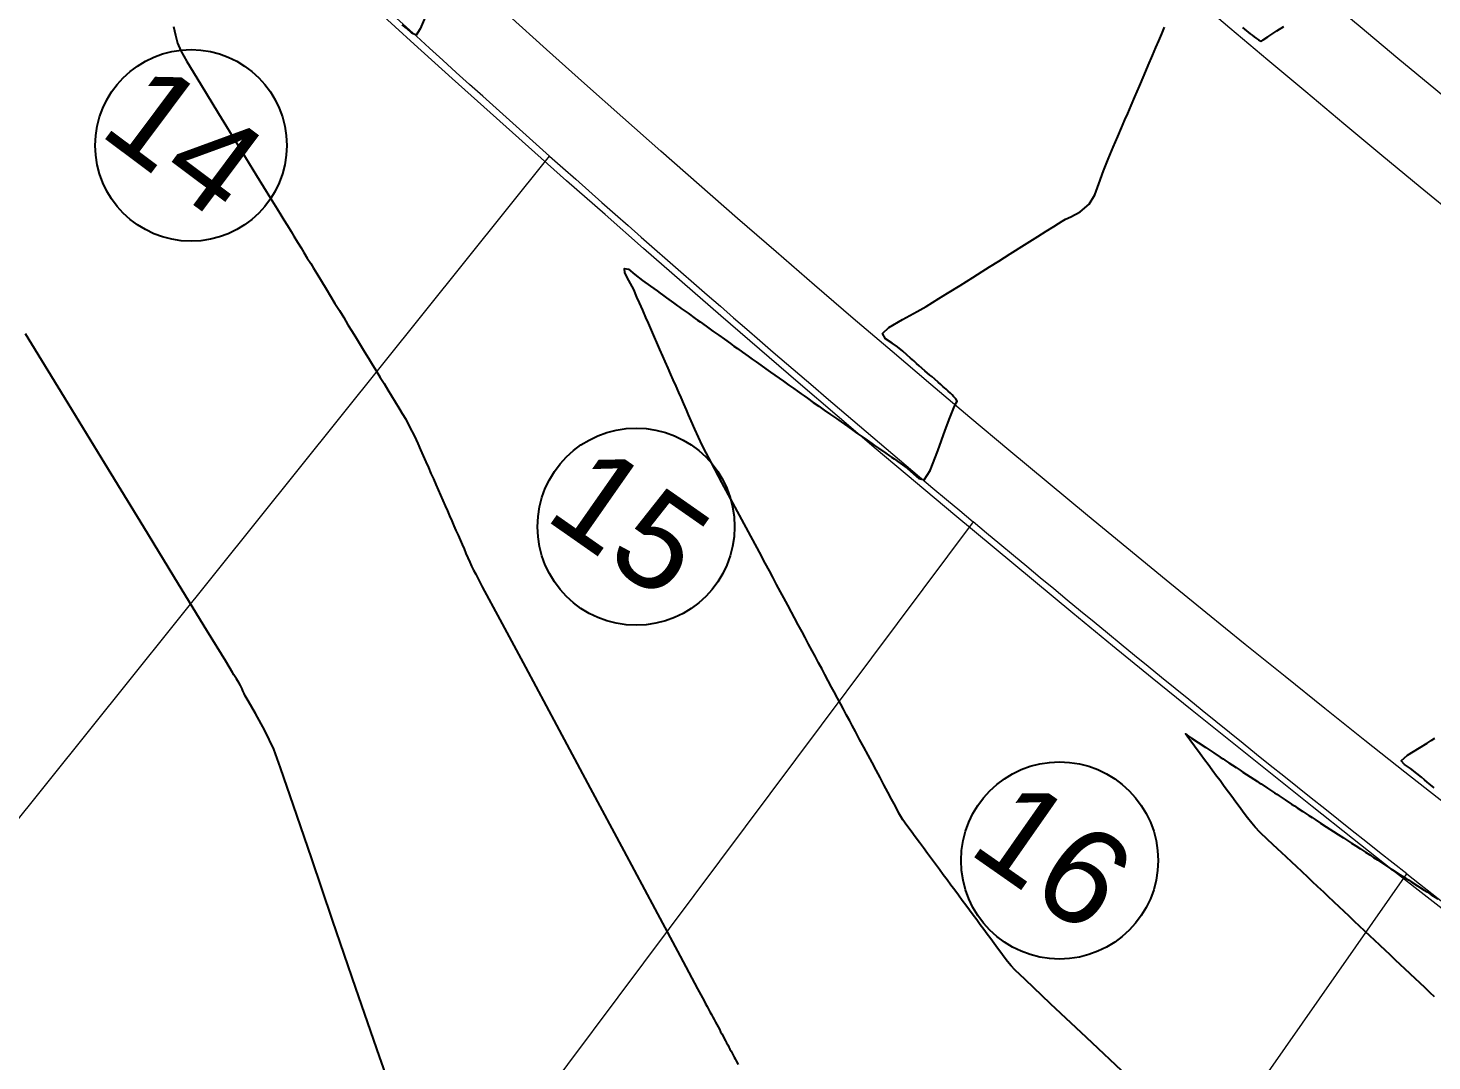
# Model space of a CAD drawing. Header units: millimetres. Extents: x 340454 to 342791, y 6993867 to 6995092.
# Drawn here: x 340855.56 to 340888.74, y 6994503.83 to 6994528.25 of the extents above; entities that cross this region are included whole.
import ezdxf
from ezdxf.enums import TextEntityAlignment as Align

# ---------------------------------------------------------------- set-up
doc = ezdxf.new("R2010")
doc.units = ezdxf.units.MM
doc.header["$LTSCALE"] = 10
for name, color, linetype in [('Lotes', 7, 'Continuous'), ('NUMERO_DOS_LOTES', 165, 'Continuous'), ('T-HM-CURVA_INTERMEDIARIA', 45, 'Continuous'), ('T-HM-CURVA_MESTRA', 20, 'Continuous'), ('URB-Calçadas', 2, 'Continuous'), ('URB-Quadras', 3, 'Continuous')]:
    doc.layers.add(name, color=color, linetype=linetype)
doc.layers.add('LOTES OK', color=7, linetype='Continuous', lineweight=0)
doc.styles.get("Standard").update_dxf_attribs({"font": 'arial.ttf'})

msp = doc.modelspace()

# ---------------------------------------------------------------- linework, layer by layer
at = {"layer": 'Lotes', "lineweight": 20}
for points in [[(340877.898, 6994516.575), (340859.908, 6994492.515, -0.007673), (340849.098, 6994501.785), (340867.886, 6994525.221, 0.007621)], [(340897.707, 6994500.946), (340880.953, 6994476.023, -0.006775), (340870.939, 6994483.627), (340888.153, 6994508.251, 0.006928)]]:
    msp.add_lwpolyline(points, format="xyb", close=True, dxfattribs=at)
at = {"layer": 'LOTES OK', "lineweight": 20}
for points in [[(340867.886, 6994525.221, -0.00781), (340857.903, 6994534.394), (340838.289, 6994511.653, 0.007887), (340849.098, 6994501.785), (340867.886, 6994525.221, -0.00781)], [(340888.153, 6994508.251, -0.00761), (340877.898, 6994516.575), (340859.908, 6994492.515, 0.007633), (340870.939, 6994483.627), (340888.153, 6994508.251, -0.00761)]]:
    msp.add_lwpolyline(points, format="xyb", close=True, dxfattribs=at)
at = {"layer": 'NUMERO_DOS_LOTES', "color": 165, "transparency": 33554687}
for centre, radius in [((340859.409, 6994525.473), 2.264), ((340869.93, 6994516.461), 2.33), ((340879.941, 6994508.571), 2.33)]:
    msp.add_circle(centre, radius, dxfattribs=at)
at = {"layer": 'T-HM-CURVA_INTERMEDIARIA', "color": 45, "linetype": 'Continuous', "lineweight": -3, "flags": 128}
for points, elevation in [([(340864.966, 6994528.563), (340864.825, 6994528.226), (340864.731, 6994528.076), (340864.625, 6994528.13), (340864.504, 6994528.246), (340864.403, 6994528.322)], 722), ([(340858.991, 6994528.285), (340859.04, 6994528.082), (340859.093, 6994527.89), (340859.167, 6994527.706), (340859.311, 6994527.459), (340859.632, 6994526.929), (340860.061, 6994526.228), (340860.527, 6994525.469), (340860.959, 6994524.766), (340861.289, 6994524.23), (340861.446, 6994523.976), (340861.534, 6994523.832), (340861.604, 6994523.717), (340861.69, 6994523.577), (340861.775, 6994523.437), (340861.843, 6994523.325), (340861.927, 6994523.188), (340862.01, 6994523.052), (340862.076, 6994522.944), (340862.157, 6994522.811), (340862.238, 6994522.679), (340862.303, 6994522.573), (340862.382, 6994522.444), (340862.492, 6994522.264), (340862.6, 6994522.087), (340862.707, 6994521.912), (340862.812, 6994521.74), (340862.916, 6994521.57), (340863.018, 6994521.402), (340863.119, 6994521.236), (340863.219, 6994521.073), (340863.317, 6994520.912), (340863.414, 6994520.753), (340863.51, 6994520.596), (340863.605, 6994520.442), (340863.698, 6994520.289), (340863.79, 6994520.138), (340863.881, 6994519.989), (340863.971, 6994519.842), (340864.06, 6994519.697), (340864.147, 6994519.554), (340864.234, 6994519.412), (340864.318, 6994519.273), (340864.404, 6994519.138), (340864.486, 6994519), (340864.577, 6994518.823), (340864.688, 6994518.599), (340864.772, 6994518.424), (340864.837, 6994518.277), (340864.898, 6994518.136), (340864.96, 6994517.995), (340865.02, 6994517.858), (340865.08, 6994517.721), (340865.137, 6994517.59), (340865.195, 6994517.457), (340865.251, 6994517.33), (340865.307, 6994517.202), (340865.362, 6994517.079), (340865.416, 6994516.955), (340865.468, 6994516.835), (340865.521, 6994516.715), (340865.572, 6994516.599), (340865.623, 6994516.484), (340865.672, 6994516.371), (340865.721, 6994516.259), (340865.769, 6994516.15), (340865.817, 6994516.041), (340865.863, 6994515.935), (340865.909, 6994515.83), (340865.954, 6994515.727), (340865.999, 6994515.624), (340866.043, 6994515.525), (340866.089, 6994515.43), (340866.138, 6994515.335), (340866.295, 6994515.04), (340866.709, 6994514.268), (340867.314, 6994513.138), (340868.047, 6994511.77), (340868.843, 6994510.283), (340869.639, 6994508.796), (340870.371, 6994507.431), (340870.974, 6994506.305), (340871.384, 6994505.538), (340871.538, 6994505.251), (340871.574, 6994505.185), (340871.609, 6994505.119), (340871.643, 6994505.055), (340871.677, 6994504.992), (340871.71, 6994504.93), (340871.743, 6994504.869), (340871.775, 6994504.809), (340871.807, 6994504.75), (340871.838, 6994504.692), (340871.868, 6994504.635), (340871.898, 6994504.579), (340871.928, 6994504.523), (340871.957, 6994504.469), (340871.986, 6994504.415), (340872.014, 6994504.363), (340872.042, 6994504.311), (340872.069, 6994504.26), (340872.096, 6994504.209), (340872.123, 6994504.16), (340872.149, 6994504.111), (340872.174, 6994504.063), (340872.2, 6994504.016), (340872.225, 6994503.969), (340872.249, 6994503.924), (340872.273, 6994503.878), (340872.297, 6994503.834), (340872.344, 6994503.747)], 722), ([(340881.543, 6994503.474), (340880.576, 6994504.385), (340879.73, 6994505.183), (340879.124, 6994505.754), (340878.88, 6994505.986), (340878.793, 6994506.082), (340878.711, 6994506.183), (340878.632, 6994506.287), (340878.554, 6994506.394), (340878.475, 6994506.501), (340878.395, 6994506.609), (340878.315, 6994506.718), (340878.233, 6994506.829), (340878.151, 6994506.939), (340878.067, 6994507.052), (340877.984, 6994507.164), (340877.899, 6994507.279), (340877.814, 6994507.394), (340877.727, 6994507.511), (340877.641, 6994507.628), (340877.552, 6994507.747), (340877.464, 6994507.866), (340877.374, 6994507.988), (340877.284, 6994508.109), (340877.193, 6994508.233), (340877.101, 6994508.356), (340877.007, 6994508.483), (340876.914, 6994508.609), (340876.819, 6994508.737), (340876.724, 6994508.866), (340876.627, 6994508.997), (340876.53, 6994509.127), (340876.431, 6994509.261), (340876.329, 6994509.394), (340876.232, 6994509.533), (340876.145, 6994509.688), (340876.059, 6994509.856), (340875.971, 6994510.02), (340875.881, 6994510.188), (340875.79, 6994510.358), (340875.698, 6994510.531), (340875.604, 6994510.705), (340875.509, 6994510.883), (340875.413, 6994511.063), (340875.314, 6994511.247), (340875.215, 6994511.433), (340875.113, 6994511.622), (340875.041, 6994511.758), (340874.981, 6994511.869), (340874.906, 6994512.009), (340874.831, 6994512.149), (340874.77, 6994512.264), (340874.693, 6994512.408), (340874.615, 6994512.553), (340874.552, 6994512.671), (340874.472, 6994512.82), (340874.392, 6994512.969), (340874.326, 6994513.091), (340874.244, 6994513.245), (340874.161, 6994513.4), (340874.094, 6994513.526), (340874.009, 6994513.685), (340873.923, 6994513.844), (340873.853, 6994513.975), (340873.765, 6994514.139), (340873.677, 6994514.304), (340873.605, 6994514.439), (340873.514, 6994514.609), (340873.422, 6994514.779), (340873.347, 6994514.919), (340873.253, 6994515.095), (340873.159, 6994515.271), (340873.081, 6994515.416), (340872.984, 6994515.598), (340872.845, 6994515.857), (340872.587, 6994516.337), (340872.272, 6994516.925), (340871.96, 6994517.507), (340871.712, 6994517.972), (340871.587, 6994518.206), (340871.493, 6994518.389), (340871.404, 6994518.574), (340871.318, 6994518.766), (340871.233, 6994518.964), (340871.171, 6994519.106), (340871.12, 6994519.222), (340871.056, 6994519.367), (340870.992, 6994519.513), (340870.94, 6994519.632), (340870.874, 6994519.782), (340870.808, 6994519.932), (340870.754, 6994520.055), (340870.687, 6994520.21), (340870.618, 6994520.365), (340870.563, 6994520.492), (340870.493, 6994520.651), (340870.423, 6994520.812), (340870.365, 6994520.942), (340870.293, 6994521.107), (340870.221, 6994521.272), (340870.161, 6994521.408), (340870.087, 6994521.578), (340870.012, 6994521.749), (340869.951, 6994521.888), (340869.874, 6994522.064), (340869.76, 6994522.278), (340869.66, 6994522.459), (340869.653, 6994522.566), (340869.752, 6994522.546), (340869.902, 6994522.425), (340870.082, 6994522.281), (340870.271, 6994522.147), (340870.428, 6994522.032), (340870.497, 6994521.982), (340870.555, 6994521.94), (340870.647, 6994521.874), (340870.816, 6994521.752), (340870.912, 6994521.683), (340870.955, 6994521.652), (340870.998, 6994521.622), (340871.16, 6994521.505), (340871.328, 6994521.384), (340871.384, 6994521.344), (340871.441, 6994521.304), (340871.588, 6994521.198), (340871.744, 6994521.086), (340871.814, 6994521.036), (340871.884, 6994520.987), (340872.017, 6994520.891), (340872.16, 6994520.789), (340872.244, 6994520.73), (340872.327, 6994520.67), (340872.446, 6994520.585), (340872.577, 6994520.492), (340872.674, 6994520.423), (340872.77, 6994520.355), (340872.875, 6994520.28), (340872.994, 6994520.196), (340873.109, 6994520.114), (340873.213, 6994520.04), (340873.312, 6994519.97), (340873.411, 6994519.9), (340873.54, 6994519.809), (340873.657, 6994519.726), (340873.746, 6994519.663), (340873.829, 6994519.604), (340873.906, 6994519.55), (340873.983, 6994519.495), (340874.119, 6994519.4), (340874.247, 6994519.309), (340874.313, 6994519.263), (340874.379, 6994519.216), (340874.525, 6994519.113), (340874.665, 6994519.015), (340874.72, 6994518.976), (340874.775, 6994518.938), (340874.932, 6994518.828), (340875.083, 6994518.721), (340875.128, 6994518.69), (340875.172, 6994518.659), (340875.339, 6994518.542), (340875.502, 6994518.428), (340875.568, 6994518.382), (340875.662, 6994518.316), (340875.83, 6994518.199), (340875.921, 6994518.135), (340875.965, 6994518.105), (340876.027, 6994518.062), (340876.17, 6994517.962), (340876.341, 6994517.843), (340876.489, 6994517.712), (340876.615, 6994517.596), (340876.738, 6994517.567), (340876.878, 6994517.789), (340877.065, 6994518.254), (340877.24, 6994518.74), (340877.344, 6994519.031), (340877.443, 6994519.269), (340877.493, 6994519.39), (340877.524, 6994519.431), (340877.487, 6994519.486), (340877.436, 6994519.54), (340877.399, 6994519.575), (340877.359, 6994519.615), (340877.308, 6994519.663), (340877.259, 6994519.709), (340877.185, 6994519.775), (340877.137, 6994519.818), (340877.07, 6994519.877), (340876.993, 6994519.944), (340876.919, 6994520.008), (340876.876, 6994520.046), (340876.759, 6994520.147), (340876.623, 6994520.266), (340876.559, 6994520.322), (340876.494, 6994520.379), (340876.418, 6994520.445), (340876.328, 6994520.524), (340876.233, 6994520.607), (340876.113, 6994520.712), (340875.981, 6994520.797), (340875.826, 6994520.904), (340875.756, 6994521.025), (340875.903, 6994521.166), (340876.226, 6994521.361), (340876.572, 6994521.548), (340876.788, 6994521.666), (340876.937, 6994521.759), (340877.086, 6994521.853), (340877.292, 6994521.981), (340877.588, 6994522.165), (340877.888, 6994522.352), (340878.108, 6994522.49), (340878.283, 6994522.601), (340878.503, 6994522.739), (340878.775, 6994522.91), (340879.115, 6994523.125), (340879.429, 6994523.322), (340879.621, 6994523.443), (340879.803, 6994523.557), (340879.918, 6994523.629), (340880, 6994523.68), (340880.082, 6994523.731), (340880.206, 6994523.787), (340880.426, 6994523.905), (340880.644, 6994524.087), (340880.778, 6994524.309), (340880.866, 6994524.563), (340880.978, 6994524.876), (340881.093, 6994525.15), (340881.211, 6994525.429), (340881.319, 6994525.685), (340881.407, 6994525.892), (340881.487, 6994526.079), (340881.551, 6994526.227), (340881.631, 6994526.414), (340881.72, 6994526.623), (340881.829, 6994526.876), (340881.94, 6994527.136), (340882.037, 6994527.361), (340882.138, 6994527.598), (340882.22, 6994527.791), (340882.287, 6994527.949), (340882.356, 6994528.111), (340882.425, 6994528.272)], 721), ([(340884.263, 6994528.259), (340884.312, 6994528.219), (340884.357, 6994528.183), (340884.402, 6994528.147), (340884.45, 6994528.111), (340884.49, 6994528.079), (340884.539, 6994528.043), (340884.595, 6994528.003), (340884.645, 6994527.97), (340884.697, 6994527.94), (340884.751, 6994527.973), (340884.862, 6994528.043), (340885.077, 6994528.181), (340885.24, 6994528.285)], 721), ([(340864.403, 6994502.416), (340863.864, 6994503.939), (340863.304, 6994505.555), (340862.757, 6994507.156), (340862.256, 6994508.63), (340861.835, 6994509.869), (340861.526, 6994510.763), (340861.364, 6994511.201), (340861.15, 6994511.642), (340860.93, 6994512.048), (340860.758, 6994512.346), (340860.688, 6994512.464), (340860.663, 6994512.518), (340860.636, 6994512.579), (340860.614, 6994512.631), (340860.578, 6994512.707), (340860.544, 6994512.763), (340860.507, 6994512.823), (340860.481, 6994512.866), (340860.453, 6994512.911), (340860.424, 6994512.959), (340860.393, 6994513.01), (340860.23, 6994513.278), (340859.783, 6994514.009), (340859.115, 6994515.101), (340858.29, 6994516.451), (340857.37, 6994517.957), (340856.418, 6994519.514), (340855.497, 6994521.021)], 723)]:
    msp.add_lwpolyline(points, dxfattribs=dict(at, elevation=elevation))
at = {"layer": 'T-HM-CURVA_MESTRA', "color": 20, "linetype": 'Continuous', "lineweight": -3, "elevation": 720, "flags": 128}
for points in [[(340888.803, 6994505.35), (340888.704, 6994505.443), (340888.58, 6994505.561), (340888.455, 6994505.678), (340888.355, 6994505.773), (340888.229, 6994505.891), (340888.103, 6994506.01), (340888.002, 6994506.105), (340887.875, 6994506.225), (340887.748, 6994506.345), (340887.646, 6994506.441), (340887.517, 6994506.562), (340887.389, 6994506.683), (340887.286, 6994506.781), (340887.156, 6994506.903), (340887.026, 6994507.025), (340886.922, 6994507.123), (340886.791, 6994507.247), (340886.66, 6994507.37), (340886.555, 6994507.469), (340886.422, 6994507.594), (340886.29, 6994507.719), (340886.184, 6994507.819), (340886.05, 6994507.945), (340885.916, 6994508.071), (340885.809, 6994508.172), (340885.674, 6994508.299), (340885.539, 6994508.427), (340885.431, 6994508.529), (340885.294, 6994508.657), (340885.09, 6994508.846), (340884.861, 6994509.059), (340884.677, 6994509.239), (340884.567, 6994509.357), (340884.484, 6994509.455), (340884.383, 6994509.581), (340884.284, 6994509.71), (340884.208, 6994509.816), (340884.111, 6994509.949), (340884.013, 6994510.081), (340883.934, 6994510.188), (340883.834, 6994510.323), (340883.734, 6994510.458), (340883.653, 6994510.567), (340883.552, 6994510.704), (340883.45, 6994510.841), (340883.368, 6994510.952), (340883.265, 6994511.092), (340883.133, 6994511.269), (340883.022, 6994511.419), (340882.972, 6994511.487), (340882.916, 6994511.562), (340882.992, 6994511.511), (340883.062, 6994511.465), (340883.216, 6994511.362), (340883.4, 6994511.241), (340883.584, 6994511.118), (340883.739, 6994511.015), (340883.806, 6994510.971), (340883.849, 6994510.943), (340883.943, 6994510.881), (340884.115, 6994510.767), (340884.212, 6994510.703), (340884.276, 6994510.661), (340884.444, 6994510.55), (340884.617, 6994510.436), (340884.66, 6994510.407), (340884.703, 6994510.379), (340884.859, 6994510.276), (340885.021, 6994510.17), (340885.076, 6994510.134), (340885.13, 6994510.098), (340885.276, 6994510.003), (340885.427, 6994509.903), (340885.493, 6994509.86), (340885.558, 6994509.817), (340885.694, 6994509.728), (340885.837, 6994509.635), (340885.911, 6994509.586), (340885.986, 6994509.537), (340886.111, 6994509.456), (340886.244, 6994509.369), (340886.329, 6994509.314), (340886.414, 6994509.258), (340886.527, 6994509.185), (340886.65, 6994509.105), (340886.746, 6994509.042), (340886.843, 6994508.979), (340886.944, 6994508.914), (340887.053, 6994508.843), (340887.169, 6994508.767), (340887.272, 6994508.701), (340887.362, 6994508.642), (340887.453, 6994508.584), (340887.583, 6994508.499), (340887.701, 6994508.423), (340887.775, 6994508.375), (340887.849, 6994508.327), (340887.996, 6994508.233), (340888.131, 6994508.146), (340888.186, 6994508.11), (340888.241, 6994508.074), (340888.405, 6994507.969), (340888.56, 6994507.869), (340888.628, 6994507.826), (340888.719, 6994507.767), (340888.885, 6994507.66)], [(340888.799, 6994510.29), (340888.711, 6994510.361), (340888.634, 6994510.424), (340888.564, 6994510.48), (340888.494, 6994510.537), (340888.388, 6994510.623), (340888.24, 6994510.743), (340888.094, 6994510.836), (340888.015, 6994510.927), (340888.165, 6994511.056), (340888.451, 6994511.234), (340888.633, 6994511.342), (340888.722, 6994511.403), (340888.811, 6994511.463)]]:
    msp.add_lwpolyline(points, dxfattribs=at)
at = {"layer": 'URB-Calçadas', "lineweight": 0}
msp.add_lwpolyline([(340947.007, 6994560.764, -0.090606), (340859.912, 6994651.512, 0.43018), (340849.186, 6994653.399), (340808.98, 6994623.567, 0.451105), (340807.636, 6994613.645, 0.090816), (340911.779, 6994506.658, 0.478228), (340922.171, 6994508.353), (340948.954, 6994550.671, 0.396473)], format="xyb", close=True, dxfattribs=at)
msp.add_lwpolyline([(340906.482, 6994496.93, -0.090947), (340799.111, 6994606.609, 0.475649), (340788.845, 6994608.722), (340739.93, 6994572.502, 0.267986), (340737.938, 6994567.915, -0.173456), (340714.47, 6994467.492, 0.151029)], format="xyb", dxfattribs=at)
at = {"layer": 'URB-Quadras', "color": 252, "lineweight": 0}
msp.add_lwpolyline([(340912.937, 6994508.288, -0.090816), (340809.297, 6994614.759, -0.400356), (340810.47, 6994621.559), (340850.676, 6994651.391, -0.43018), (340857.826, 6994650.133, 0.090606), (340945.543, 6994558.736, -0.396473), (340946.842, 6994552.008), (340920.058, 6994509.69, -0.42996)], format="xyb", close=True, dxfattribs=at)
msp.add_lwpolyline([(340815.241, 6994491.926, 0.038213), (340872.813, 6994444.815, 0.427498), (340879.9, 6994446.24), (340906.67, 6994488.537, 0.399537), (340905.329, 6994495.296, -0.090947), (340797.453, 6994605.491, 0.427165), (340790.332, 6994606.713), (340742.106, 6994571.002, 0.26508), (340740.108, 6994566.469, -0.172307), (340715.611, 6994465.576, -0.089172), (340715.611, 6994465.576, -2.016247), (340701.917, 6994473.704, 0.157194), (340704.27, 6994475.674, 0.197995), (340722.466, 6994581.029, 0.104869), (340721.604, 6994582.915), (340685.606, 6994631.482, 0.2535), (340684.742, 6994631.884, -0.18056), (340678.012, 6994633.945)], format="xyb", dxfattribs=at)

# ---------------------------------------------------------------- texts
at = {"layer": 'NUMERO_DOS_LOTES', "color": 165, "transparency": 33554687}
for s, rotation, p in [('14', 323.2142, (340858.587, 6994524.721)), ('15', 325.0422, (340869.149, 6994515.672)), ('16', 325.0422, (340879.16, 6994507.782))]:
    msp.add_text(s, height=2.25, rotation=rotation, dxfattribs=at).set_placement(p, align=Align.CENTER)

doc.saveas('drawing.dxf')
